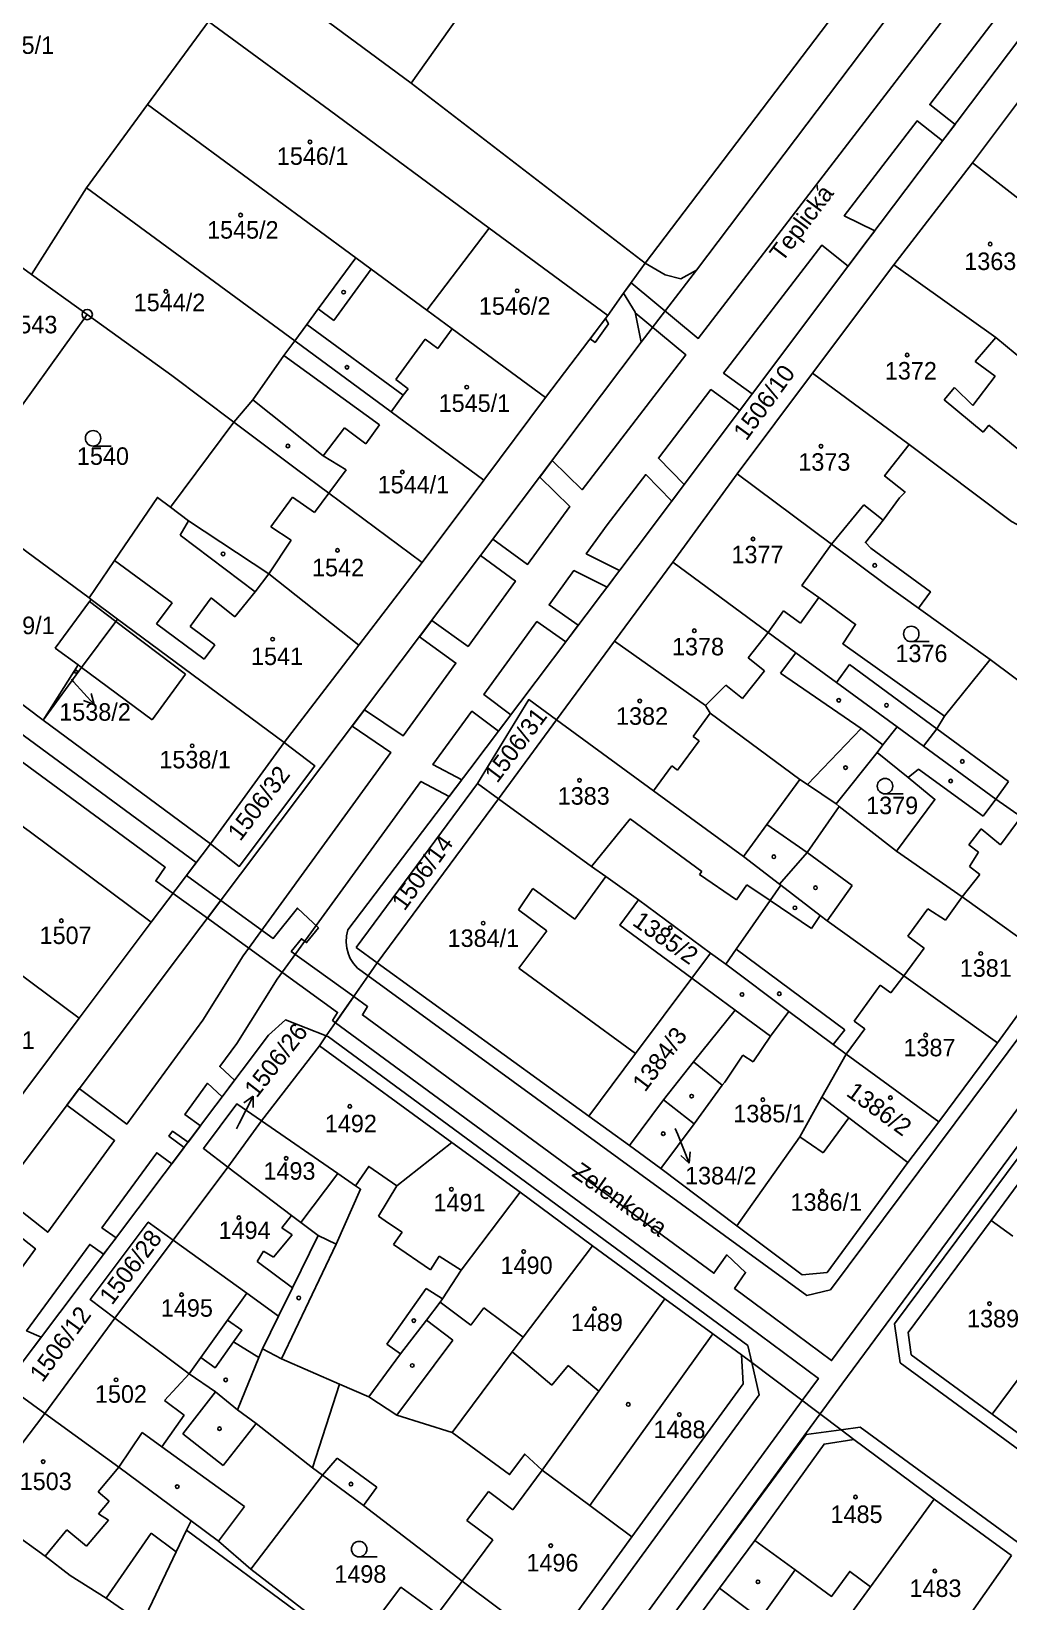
# Model space of a CAD drawing. Extents: x -784124 to -780570, y -980818 to -976926.
# Drawn here: x -782169.1 to -782074.2, y -979151.9 to -978999.4 of the extents above; entities that cross this region are included whole.
import ezdxf
from ezdxf.enums import TextEntityAlignment as Align

# ---------------------------------------------------------------- set-up
doc = ezdxf.new("R2010")
doc.units = 0
doc.header["$LTSCALE"] = 3.138375
doc.header["$MEASUREMENT"] = 0
doc.linetypes.add('0_051C', pattern=[0])
for name, color, linetype in [('1008', 1, 'CONTINUOUS'), ('1029', 1, 'CONTINUOUS'), ('105', 1, 'CONTINUOUS'), ('18', 1, 'CONTINUOUS'), ('21800', 1, 'CONTINUOUS'), ('21900', 1, 'CONTINUOUS'), ('21999', 1, 'CONTINUOUS'), ('23700', 1, 'CONTINUOUS'), ('304', 1, 'CONTINUOUS'), ('402', 1, 'CONTINUOUS'), ('404', 1, 'CONTINUOUS')]:
    doc.layers.add(name, color=color, linetype=linetype)

# ---------------------------------------------------------------- blocks, each defined once
blk = doc.blocks.new('4_02$0')
at = {"layer": '404', "color": 255, "linetype": 'Continuous'}
blk.add_circle((-0.01, 0), 0.175, dxfattribs=at)
blk = doc.blocks.new('1029$1')
at = {"layer": '1029', "color": 6, "linetype": 'Continuous'}
for p, q in [((0, 3), (-0.5, 2)), ((0, 0), (0, 3)), ((0, 3), (0.5, 2))]:
    blk.add_line(p, q, dxfattribs=at)
blk = doc.blocks.new('3_04$3')
at = {"layer": '304', "color": 255, "linetype": 'Continuous'}
blk.add_line((0.01, 0), (1.76, 0), dxfattribs=at)
blk.add_circle((0.01, 0.75), 0.75, dxfattribs=at)
blk = doc.blocks.new('1_05$19')
at = {"layer": '105', "color": 3, "linetype": 'Continuous'}
for radius in [0.5, 0.0303]:
    blk.add_circle((0, 0), radius, dxfattribs=at)

msp = doc.modelspace()

# ---------------------------------------------------------------- linework, layer by layer
at = {"layer": '1029', "color": 255, "linetype": 'Continuous'}
for p, q in [((-782165.25, -979062.31), (-782165.03, -979062.55)), ((-782149.19, -979105.99), (-782148.94, -979105.49)), ((-782106.55, -979105.95), (-782106.31, -979106.55))]:
    msp.add_line(p, q, dxfattribs=at)
at = {"layer": '21800', "color": 255, "linetype": 'Continuous'}
for p, q in [((-782085.24, -979124.93), (-782001.27, -979012.28)), ((-782139.75, -979027.44), (-782136.1, -979022.48)), ((-782109.85, -979029.55), (-782104.48, -979022.55)), ((-782141.25, -979026.33), (-782139.75, -979027.44)), ((-782132.99, -979034.72), (-782142.35, -979027.83)), ((-782133.72, -979033.19), (-782130.85, -979029.28)), ((-782130.85, -979029.28), (-782129.64, -979030.17)), ((-782128.23, -979028.26), (-782129.64, -979030.17)), ((-782075.4, -979029.12), (-782077.4, -979031.43)), ((-782144.59, -979030.85), (-782135.29, -979037.58)), ((-782077.4, -979031.43), (-782075.47, -979032.86)), ((-782132.51, -979034.08), (-782133.72, -979033.19)), ((-782075.47, -979032.86), (-782077.62, -979035.72)), ((-782147.6, -979035.15), (-782140.79, -979040.61)), ((-782132.99, -979034.72), (-782134.17, -979036.34)), ((-782132.99, -979034.72), (-782132.51, -979034.08)), ((-782079.42, -979033.97), (-782080.4, -979035.16)), ((-782080.4, -979035.16), (-782076.62, -979038.29)), ((-782077.62, -979035.72), (-782079.42, -979033.97)), ((-782138.71, -979037.87), (-782140.79, -979040.61)), ((-782136.64, -979039.44), (-782138.71, -979037.87)), ((-782135.29, -979037.58), (-782136.64, -979039.44)), ((-782076.62, -979038.29), (-782076.07, -979037.62)), ((-782076.07, -979037.62), (-782070.16, -979042.51)), ((-782140.79, -979040.61), (-782138.54, -979041.95)), ((-782138.54, -979041.95), (-782140.24, -979044.23)), ((-782032.81, -979042.99), (-782091.46, -979121.65)), ((-782143.74, -979044.61), (-782145.86, -979047.5)), ((-782141.62, -979046.1), (-782143.74, -979044.61)), ((-782140.24, -979044.23), (-782141.62, -979046.1)), ((-782088.22, -979045.38), (-782091.38, -979049.18)), ((-782086.35, -979046.85), (-782088.22, -979045.38)), ((-782153.86, -979046.92), (-782154.68, -979048.32)), ((-782145.86, -979047.5), (-782143.89, -979048.79)), ((-782154.68, -979048.32), (-782147.39, -979053.81)), ((-782143.89, -979048.79), (-782146.06, -979052.08)), ((-782155.46, -979054.89), (-782161.05, -979050.76)), ((-782146.06, -979052.08), (-782147.39, -979053.81)), ((-782163.48, -979054.77), (-782160.94, -979056.69)), ((-782156.97, -979056.94), (-782155.46, -979054.89)), ((-782151.67, -979054.4), (-782153.71, -979057.2)), ((-782149.37, -979056.26), (-782151.67, -979054.4)), ((-782147.39, -979053.81), (-782149.37, -979056.26)), ((-782094.37, -979056.87), (-782092.58, -979054.38)), ((-782160.94, -979056.69), (-782154.15, -979061.83)), ((-782097.51, -979057.78), (-782096.03, -979055.68)), ((-782096.03, -979055.68), (-782094.37, -979056.87)), ((-782152.33, -979060.36), (-782156.97, -979056.94)), ((-782153.71, -979057.2), (-782151.31, -979058.98)), ((-782099.48, -979060.24), (-782097.51, -979057.78)), ((-782151.31, -979058.98), (-782152.33, -979060.36)), ((-782096.31, -979061.73), (-782094.84, -979059.73)), ((-782164.6, -979060.92), (-782164.28, -979061.17)), ((-782164.28, -979061.17), (-782157.41, -979066.27)), ((-782097.89, -979061.51), (-782099.48, -979060.24)), ((-782090.89, -979062.62), (-782089.62, -979060.88)), ((-782089.62, -979060.88), (-782081.12, -979067.12)), ((-782154.15, -979061.83), (-782157.41, -979066.27)), ((-782103.6, -979064.85), (-782101.62, -979062.89)), ((-782101.62, -979062.89), (-782100.03, -979064.17)), ((-782100.03, -979064.17), (-782097.89, -979061.51)), ((-782088.47, -979067.1), (-782096.31, -979061.73)), ((-782104.8, -979067.87), (-782103.15, -979065.62)), ((-782093.71, -979072.54), (-782088.47, -979067.1)), ((-782088.47, -979067.1), (-782086.36, -979068.69)), ((-782081.12, -979067.12), (-782074.16, -979072.26)), ((-782106.34, -979071.14), (-782104.24, -979068.29)), ((-782104.24, -979068.29), (-782104.8, -979067.87)), ((-782108.68, -979073.14), (-782106.9, -979070.72)), ((-782106.9, -979070.72), (-782106.34, -979071.14)), ((-782097.65, -979076.42), (-782094.45, -979072.04)), ((-782082.9, -979071.05), (-782083.91, -979071.87)), ((-782076.63, -979075.62), (-782082.9, -979071.05)), ((-782074.16, -979072.26), (-782075.4, -979073.97)), ((-782075.4, -979073.97), (-782076.63, -979075.62)), ((-782110.92, -979075.89), (-782114.7, -979080.52)), ((-782103.97, -979080.99), (-782110.92, -979075.89)), ((-782099.92, -979079.53), (-782097.65, -979076.42)), ((-782097.65, -979076.42), (-782093.73, -979079.14)), ((-782072.94, -979075.69), (-782074.94, -979078.4)), ((-782076.81, -979076.85), (-782078.01, -979078.41)), ((-782074.94, -979078.4), (-782076.81, -979076.85)), ((-782093.73, -979079.14), (-782089.36, -979082.36)), ((-782078.01, -979078.41), (-782077.07, -979079.11)), ((-782077.07, -979079.11), (-782077.94, -979080.5)), ((-782104.2, -979081.28), (-782103.97, -979080.99)), ((-782077.94, -979080.5), (-782076.95, -979081.29)), ((-782121.78, -979084.72), (-782120.4, -979082.65)), ((-782120.4, -979082.65), (-782116.31, -979085.62)), ((-782116.31, -979085.62), (-782113.3, -979081.48)), ((-782100.59, -979083.73), (-782104.2, -979081.28)), ((-782099.61, -979082.28), (-782100.59, -979083.73)), ((-782097.34, -979083.82), (-782099.61, -979082.28)), ((-782089.36, -979082.36), (-782091.78, -979085.79)), ((-782076.95, -979081.29), (-782078.67, -979083.44)), ((-782093.32, -979086.54), (-782097.34, -979083.82)), ((-782078.67, -979083.44), (-782080.3, -979085.71)), ((-782119.05, -979086.75), (-782121.78, -979084.72)), ((-782092.46, -979085.26), (-782093.32, -979086.54)), ((-782081.99, -979084.62), (-782083.96, -979087.26)), ((-782080.3, -979085.71), (-782081.99, -979084.62)), ((-782121.76, -979090.38), (-782119.05, -979086.75)), ((-782083.96, -979087.26), (-782082.36, -979088.44)), ((-782090.07, -979096.36), (-782100.64, -979088.54)), ((-782082.36, -979088.44), (-782084.33, -979091.13)), ((-782110.41, -979098.68), (-782121.76, -979090.38)), ((-782093.76, -979122.19), (-782136.39, -979091.12)), ((-782084.33, -979091.13), (-782085.6, -979092.78)), ((-782086.64, -979092.03), (-782089.17, -979095.52)), ((-782085.6, -979092.78), (-782086.64, -979092.03)), ((-782097.28, -979097), (-782100.74, -979094.45)), ((-782095.5, -979094.58), (-782097.28, -979097)), ((-782091.21, -979097.8), (-782090.07, -979096.36)), ((-782088.12, -979096.28), (-782089.95, -979098.74)), ((-782089.17, -979095.52), (-782088.12, -979096.28)), ((-782140.47, -979096.97), (-782140.25, -979097.06)), ((-782140.25, -979097.06), (-782099.49, -979127.06)), ((-782097.28, -979097), (-782098.99, -979099.47)), ((-782102, -979101.74), (-782104.77, -979099.5)), ((-782099.98, -979098.83), (-782101.73, -979101.47)), ((-782098.99, -979099.47), (-782099.98, -979098.83)), ((-782102, -979101.74), (-782104.72, -979105.51)), ((-782101.73, -979101.47), (-782102, -979101.74)), ((-782089.67, -979104.92), (-782092.16, -979108.34)), ((-782092.16, -979108.34), (-782094.43, -979106.77)), ((-782139.36, -979110.32), (-782142.95, -979115.1)), ((-782135.39, -979114.48), (-782133.62, -979111.52)), ((-782143.86, -979114.41), (-782144.8, -979115.6)), ((-782134.42, -979115.15), (-782135.39, -979114.48)), ((-782143.78, -979116.31), (-782145.61, -979118.47)), ((-782144.8, -979115.6), (-782143.78, -979116.31)), ((-782133.11, -979116.04), (-782134.42, -979115.15)), ((-782133.93, -979117.23), (-782133.11, -979116.04)), ((-782075.85, -979114.9), (-782073.75, -979116.41)), ((-782146.57, -979117.88), (-782147.19, -979118.87)), ((-782145.61, -979118.47), (-782146.57, -979117.88)), ((-782139.51, -979117.2), (-782144.84, -979128.33)), ((-782130.35, -979119.68), (-782133.93, -979117.23)), ((-782147.19, -979118.87), (-782143.76, -979121.43)), ((-782129.51, -979118.37), (-782130.35, -979119.68)), ((-782127.37, -979119.74), (-782129.51, -979118.37)), ((-782148.21, -979121.96), (-782150.07, -979124.57)), ((-782134.6, -979126.91), (-782130.76, -979121.52)), ((-782130.76, -979121.52), (-782129.18, -979122.52)), ((-782091.46, -979121.65), (-782093.76, -979122.19)), ((-782129.39, -979122.85), (-782126.41, -979125.07)), ((-782126.41, -979125.07), (-782125.15, -979123.38)), ((-782125.15, -979123.38), (-782121.33, -979126.23)), ((-782150.07, -979124.57), (-782152.67, -979128.22)), ((-782128.17, -979126.54), (-782130.72, -979124.6)), ((-782084.7, -979128.72), (-782085.24, -979124.93)), ((-782149.49, -979126.69), (-782147.02, -979128.22)), ((-782133.26, -979127.87), (-782134.6, -979126.91)), ((-782133.62, -979133.8), (-782128.17, -979126.54)), ((-782102.9, -979125.91), (-782114.85, -979142.6)), ((-782152.67, -979128.22), (-782153.8, -979129.8)), ((-782120.88, -979128.92), (-782122.39, -979127.65)), ((-782099.49, -979127.06), (-782099.12, -979128.69)), ((-782153.8, -979129.8), (-782156.2, -979132.4)), ((-782118.56, -979130.89), (-782120.88, -979128.92)), ((-782116.95, -979128.98), (-782118.56, -979130.89)), ((-782113.98, -979131.48), (-782116.95, -979128.98)), ((-782099.12, -979128.69), (-782098.41, -979131.85)), ((-782039.33, -979161.98), (-782084.7, -979128.72)), ((-782151.24, -979131.56), (-782154.43, -979135.64)), ((-782139.19, -979130.8), (-782141.82, -979138.92)), ((-782156.2, -979132.4), (-782154.29, -979133.81)), ((-782098.41, -979131.85), (-782139.31, -979187.92)), ((-782154.29, -979133.81), (-782156.46, -979136.88)), ((-782150.48, -979138.72), (-782147.3, -979134.63)), ((-782158.37, -979135.51), (-782160.65, -979138.86)), ((-782156.46, -979136.88), (-782158.37, -979135.51)), ((-782154.43, -979135.64), (-782150.48, -979138.72)), ((-782135.28, -979191.88), (-782093.83, -979135.7)), ((-782093.83, -979135.7), (-782090.43, -979135.24)), ((-782090.43, -979135.24), (-782088.57, -979134.99)), ((-782088.57, -979134.99), (-782043.42, -979168.04)), ((-782148.43, -979142.68), (-782156.46, -979136.88)), ((-782160.65, -979138.86), (-782162.65, -979141.28)), ((-782139.41, -979137.99), (-782140.85, -979139.66)), ((-782135.57, -979140.82), (-782139.41, -979137.99)), ((-782119.48, -979139.15), (-782122.34, -979143)), ((-782162.65, -979141.28), (-782161.59, -979142.16)), ((-782161.59, -979142.16), (-782162.6, -979143.4)), ((-782136.87, -979142.6), (-782135.57, -979140.82)), ((-782124.69, -979141.22), (-782126.8, -979144.05)), ((-782122.34, -979143), (-782124.69, -979141.22)), ((-782162.6, -979143.4), (-782161.63, -979144.01)), ((-782150.95, -979146.07), (-782148.43, -979142.68)), ((-782165.69, -979144.97), (-782167.79, -979147.52)), ((-782163.77, -979146.56), (-782165.69, -979144.97)), ((-782161.63, -979144.01), (-782163.77, -979146.56)), ((-782161.86, -979151.61), (-782157.48, -979145.27)), ((-782157.48, -979145.27), (-782155.07, -979147.1)), ((-782126.8, -979144.05), (-782124.29, -979145.92)), ((-782124.29, -979145.92), (-782127.28, -979149.93)), ((-782098.3, -979153.6), (-782102.24, -979150.63))]:
    msp.add_line(p, q, dxfattribs=at)
for points in [[(-782150.07, -979124.57), (-782148.68, -979125.56), (-782149.49, -979126.69)], [(-782149.49, -979126.69), (-782151.28, -979129.21), (-782152.67, -979128.22)]]:
    msp.add_lwpolyline(points, dxfattribs=at)
at = {"layer": '21900', "color": 3, "linetype": 'Continuous'}
for p, q in [((-782132.22, -979004.39), (-782184.53, -978965.78)), ((-782087.61, -978993.07), (-782109.47, -979021.88)), ((-782151.91, -978998.39), (-782157.85, -979006.47)), ((-782070.13, -979002.09), (-782077.66, -979012.12)), ((-782132.22, -979004.39), (-782109.47, -979021.88)), ((-782157.85, -979006.47), (-782163.79, -979014.55)), ((-782137.6, -979021.37), (-782157.85, -979006.47)), ((-782077.66, -979012.12), (-782085.3, -979022.06)), ((-782163.79, -979014.55), (-782169.11, -979022.99)), ((-782143.54, -979029.44), (-782163.79, -979014.55)), ((-782169.11, -979022.99), (-782178.82, -979015.91)), ((-782130.71, -979026.44), (-782124.63, -979018.48)), ((-782124.63, -979018.48), (-782113.1, -979026.98)), ((-782163.71, -979026.88), (-782169.11, -979022.99)), ((-782111.57, -979024.8), (-782109.47, -979021.88)), ((-782085.3, -979022.06), (-782093.21, -979032.58)), ((-782113.1, -979026.98), (-782111.57, -979024.8)), ((-782163.71, -979026.88), (-782176.49, -979044.65)), ((-782155.5, -979032.79), (-782163.71, -979026.88)), ((-782128.23, -979028.26), (-782130.71, -979026.44)), ((-782119.17, -979034.94), (-782113.1, -979026.98)), ((-782119.17, -979034.94), (-782128.23, -979028.26)), ((-782149.46, -979037.33), (-782155.5, -979032.79)), ((-782093.21, -979032.58), (-782100.54, -979042.36)), ((-782093.21, -979032.58), (-782083.8, -979039.49)), ((-782125.15, -979042.97), (-782119.17, -979034.94)), ((-782155.6, -979045.6), (-782149.46, -979037.33)), ((-782131.15, -979050.97), (-782125.15, -979042.97)), ((-782100.54, -979042.36), (-782106.8, -979050.94)), ((-782100.54, -979042.36), (-782091.38, -979049.18)), ((-782170.93, -979048.92), (-782163.53, -979054.41)), ((-782137.31, -979059), (-782131.15, -979050.97)), ((-782106.8, -979050.94), (-782112.46, -979058.62)), ((-782163.53, -979054.41), (-782163.32, -979054.56)), ((-782163.32, -979054.56), (-782160.77, -979056.46)), ((-782160.77, -979056.46), (-782144.58, -979068.47)), ((-782082.91, -979055.4), (-782075.95, -979060.39)), ((-782167.99, -979066.3), (-782178.15, -979058.64)), ((-782137.31, -979059), (-782144.58, -979068.47)), ((-782112.46, -979058.62), (-782118.09, -979066.27)), ((-782075.95, -979060.39), (-782080.38, -979065.89)), ((-782151.73, -979078.29), (-782167.99, -979066.3)), ((-782118.09, -979066.27), (-782123.72, -979073.92)), ((-782084.98, -979066.95), (-782082.42, -979068.82)), ((-782151.73, -979078.29), (-782144.58, -979068.47)), ((-782090.91, -979074.42), (-782086.94, -979069.42)), ((-782125.76, -979072.43), (-782137.57, -979088.39)), ((-782123.72, -979073.92), (-782125.76, -979072.43)), ((-782123.72, -979073.92), (-782135.52, -979089.87)), ((-782090.91, -979074.42), (-782090.62, -979074.66)), ((-782090.62, -979074.66), (-782085.04, -979079.01)), ((-782157.48, -979085.92), (-782151.73, -979078.29)), ((-782096.42, -979082.23), (-782096.29, -979082.32)), ((-782110.13, -979083.75), (-782103.11, -979088.92)), ((-782164.48, -979095.24), (-782157.48, -979085.92)), ((-782137.57, -979088.39), (-782135.52, -979089.87)), ((-782136.39, -979091.12), (-782137.43, -979090.39)), ((-782135.52, -979089.87), (-782136.39, -979091.12)), ((-782135.52, -979089.87), (-782114.94, -979104.75)), ((-782103.11, -979088.92), (-782104.93, -979091.36)), ((-782103.11, -979088.92), (-782101.65, -979089.99)), ((-782075.24, -979097.64), (-782069.64, -979089.94)), ((-782136.39, -979091.12), (-782140.47, -979096.97)), ((-782172.51, -979105.9), (-782164.48, -979095.24)), ((-782141.14, -979097.94), (-782146.77, -979105.21)), ((-782140.47, -979096.97), (-782141.14, -979097.94)), ((-782141.14, -979097.94), (-782128.27, -979107.33)), ((-782080.92, -979105.32), (-782075.24, -979097.64)), ((-782092.29, -979102.93), (-782089.95, -979098.74)), ((-782089.95, -979098.74), (-782080.92, -979105.32)), ((-782107.7, -979103.19), (-782111, -979107.63)), ((-782146.77, -979105.21), (-782150.03, -979109.71)), ((-782114.94, -979104.75), (-782111, -979107.63)), ((-782080.92, -979105.32), (-782083.93, -979109.27)), ((-782128.27, -979107.33), (-782121.64, -979112.16)), ((-782111, -979107.63), (-782107.95, -979109.86)), ((-782150.03, -979109.71), (-782155.34, -979116.82)), ((-782107.95, -979109.86), (-782100.57, -979115.41)), ((-782121.64, -979112.16), (-782114.58, -979117.35)), ((-782155.34, -979116.82), (-782161.02, -979124.39)), ((-782114.58, -979117.35), (-782107.57, -979122.51)), ((-782161.02, -979124.39), (-782167.83, -979133.65)), ((-782145.12, -979124.19), (-782146.67, -979127.36)), ((-782167.83, -979133.65), (-782174.63, -979142.59)), ((-782067.16, -979140.03), (-782075.74, -979133.71)), ((-782089.18, -979136.19), (-782081.37, -979141.99)), ((-782140.85, -979139.66), (-782147.79, -979148.79)), ((-782081.37, -979141.99), (-782087.57, -979150.48)), ((-782081.37, -979141.99), (-782073.86, -979147.45)), ((-782154.06, -979144.98), (-782153.62, -979144.08)), ((-782110.76, -979145.65), (-782118.61, -979156.39)), ((-782098.81, -979146), (-782094.91, -979148.83)), ((-782147.79, -979148.79), (-782137.74, -979156.53)), ((-782127.28, -979149.93), (-782118.61, -979156.39)), ((-782087.57, -979150.48), (-782092.89, -979157.75))]:
    msp.add_line(p, q, dxfattribs=at)
for points in [[(-782109.47, -979021.88), (-782107.52, -979023.02), (-782106, -979023.41), (-782104.48, -979022.55), (-782059.58, -978963.14), (-782058.79, -978959.66)], [(-782138.38, -979086.67), (-782126.52, -979071.06), (-782110.36, -979049.61), (-782087.82, -979019.63), (-782050.52, -978970.17)], [(-782135.5, -978975.87), (-782120, -978987.18), (-782132.22, -979004.39)], [(-782151.91, -978998.39), (-782140.16, -979007.03), (-782124.63, -979018.48)], [(-782077.66, -979012.12), (-782068.15, -979019.54), (-782062.6, -979023.54), (-782062.12, -979023.89)], [(-782137.6, -979021.37), (-782141.25, -979026.33), (-782142.35, -979027.83), (-782143.54, -979029.44)], [(-782130.71, -979026.44), (-782136.1, -979022.48), (-782137.6, -979021.37)], [(-782085.3, -979022.06), (-782075.4, -979029.12), (-782073.51, -979030.67), (-782072.1, -979031.82), (-782069.41, -979033.65)], [(-782111.57, -979024.8), (-782110.45, -979026.66), (-782109.85, -979029.55), (-782154.63, -979088.98), (-782230.68, -979190.26)], [(-782143.54, -979029.44), (-782144.59, -979030.85), (-782147.6, -979035.15), (-782149.46, -979037.33)], [(-782125.15, -979042.97), (-782134.17, -979036.34), (-782143.54, -979029.44)], [(-782131.15, -979050.97), (-782140.24, -979044.23), (-782143.36, -979041.91), (-782149.46, -979037.33)], [(-782082.91, -979055.4), (-782081.75, -979053.81), (-782087.53, -979049.57), (-782088.07, -979049.04), (-782086.35, -979046.85), (-782084.76, -979044.69), (-782084.21, -979044.13), (-782086.21, -979042.56), (-782083.8, -979039.49)], [(-782083.8, -979039.49), (-782073.86, -979047), (-782072.9, -979047.5)], [(-782163.53, -979054.41), (-782161.05, -979050.76), (-782156.88, -979044.64), (-782155.6, -979045.6)], [(-782137.31, -979059), (-782146.06, -979052.08), (-782153.86, -979046.92), (-782155.6, -979045.6)], [(-782091.38, -979049.18), (-782094.24, -979053.19), (-782092.58, -979054.38), (-782089.03, -979056.99), (-782090.27, -979058.86), (-782080.38, -979065.89)], [(-782091.38, -979049.18), (-782086.11, -979053.1), (-782082.91, -979055.4)], [(-782106.8, -979050.94), (-782097.51, -979057.78), (-782094.84, -979059.73), (-782090.89, -979062.62), (-782084.98, -979066.95)], [(-782166.81, -979059.28), (-782163.48, -979054.77), (-782163.32, -979054.56)], [(-782160.77, -979056.46), (-782160.94, -979056.69), (-782164.28, -979061.17), (-782167.99, -979066.3)], [(-782167.99, -979066.3), (-782164.6, -979060.92), (-782166.81, -979059.28)], [(-782112.46, -979058.62), (-782103.6, -979064.85), (-782103.15, -979065.62), (-782094.45, -979072.04), (-782093.71, -979072.54), (-782090.91, -979074.42)], [(-782075.95, -979060.39), (-782066.62, -979067.36), (-782057.61, -979073.84)], [(-782080.38, -979065.89), (-782081.12, -979067.12), (-782082.42, -979068.82)], [(-782118.09, -979066.27), (-782108.68, -979073.14), (-782099.92, -979079.53), (-782096.42, -979082.23)], [(-782086.94, -979069.42), (-782086.36, -979068.69), (-782084.98, -979066.95)], [(-782082.42, -979068.82), (-782075.4, -979073.97), (-782072.94, -979075.69), (-782063.94, -979082.31)], [(-782085.04, -979079.01), (-782081.31, -979073.98), (-782083.91, -979071.87), (-782086.94, -979069.42)], [(-782157.48, -979085.92), (-782169.34, -979077.08), (-782177.13, -979071.51)], [(-782123.72, -979073.92), (-782114.7, -979080.52), (-782113.3, -979081.48), (-782110.13, -979083.75)], [(-782090.62, -979074.66), (-782093.73, -979079.14), (-782096.42, -979082.23)], [(-782085.04, -979079.01), (-782078.67, -979083.44), (-782069.64, -979089.94)], [(-782184.09, -979080.58), (-782175.17, -979087.14), (-782173.8, -979088.33), (-782164.48, -979095.24)], [(-782101.65, -979089.99), (-782100.64, -979088.54), (-782097.34, -979083.82), (-782096.29, -979082.32)], [(-782096.29, -979082.32), (-782092.46, -979085.26), (-782091.78, -979085.79), (-782084.33, -979091.13), (-782075.24, -979097.64)], [(-782104.93, -979091.36), (-782111.94, -979086.2), (-782110.13, -979083.75)], [(-782137.43, -979090.39), (-782137.829, -979089.941), (-782138.149, -979089.431), (-782138.325, -979089.033), (-782138.487, -979088.454), (-782138.551, -979087.856), (-782138.515, -979087.256), (-782138.38, -979086.67)], [(-782089.95, -979098.74), (-782091.21, -979097.8), (-782095.5, -979094.58), (-782101.65, -979089.99)], [(-782114.94, -979104.75), (-782110.41, -979098.68), (-782104.93, -979091.36)], [(-782107.7, -979103.19), (-782104.77, -979099.5), (-782100.74, -979094.45), (-782104.93, -979091.36)], [(-782191.15, -979164.88), (-782192.53, -979163.67), (-782192.97, -979160.61), (-782191.79, -979157.6), (-782146.08, -979096.9), (-782144.42, -979095.42), (-782140.47, -979096.97)], [(-782107.95, -979109.86), (-782104.72, -979105.51), (-782107.7, -979103.19)], [(-782100.57, -979115.41), (-782094.43, -979106.77), (-782092.29, -979102.93)], [(-782083.93, -979109.27), (-782089.67, -979104.92), (-782092.29, -979102.93)], [(-782146.77, -979105.21), (-782139.36, -979110.32), (-782137.63, -979111.52)], [(-782075.74, -979133.71), (-782083.61, -979127.94), (-782083.9, -979125.78), (-782075.85, -979114.9), (-782074.14, -979112.57), (-782072.68, -979110.59), (-782069.2, -979105.94)], [(-782128.27, -979107.33), (-782133.62, -979111.52), (-782136.34, -979109.65), (-782137.63, -979111.52)], [(-782150.03, -979109.71), (-782143.86, -979114.41), (-782142.95, -979115.1), (-782141.27, -979116.36)], [(-782083.93, -979109.27), (-782091.79, -979119.94), (-782094.2, -979120.17), (-782100.57, -979115.41)], [(-782137.63, -979111.52), (-782137.14, -979111.86), (-782139.51, -979117.2), (-782141.27, -979116.36)], [(-782121.64, -979112.16), (-782127.37, -979119.74), (-782129.18, -979122.52), (-782129.39, -979122.85), (-782130.72, -979124.6), (-782133.26, -979127.87), (-782136.35, -979132.03)], [(-782075.74, -979133.71), (-782069.67, -979125.51), (-782067.1, -979121.85), (-782060.33, -979112.18)], [(-782155.34, -979116.82), (-782148.21, -979121.96), (-782145.12, -979124.19)], [(-782141.27, -979116.36), (-782143.76, -979121.43), (-782145.12, -979124.19)], [(-782114.58, -979117.35), (-782121.33, -979126.23), (-782122.39, -979127.65), (-782128.22, -979135.51)], [(-782107.57, -979122.51), (-782113.98, -979131.48), (-782119.48, -979139.15)], [(-782107.57, -979122.51), (-782102.9, -979125.91), (-782100.11, -979127.95)], [(-782161.02, -979124.39), (-782153.8, -979129.8), (-782151.24, -979131.56), (-782149.1, -979133.3)], [(-782149.1, -979133.3), (-782147.02, -979128.22), (-782146.67, -979127.36)], [(-782146.67, -979127.36), (-782144.84, -979128.33), (-782139.19, -979130.8), (-782136.35, -979132.03)], [(-782100.11, -979127.95), (-782099.95, -979130.78), (-782110.76, -979145.65)], [(-782100.11, -979127.95), (-782099.12, -979128.69), (-782090.43, -979135.24), (-782089.18, -979136.19)], [(-782136.35, -979132.03), (-782133.62, -979133.8), (-782128.22, -979135.51)], [(-782167.83, -979133.65), (-782160.65, -979138.86), (-782153.62, -979144.08)], [(-782149.1, -979133.3), (-782147.3, -979134.63), (-782141.82, -979138.92), (-782140.85, -979139.66)], [(-782128.22, -979135.51), (-782122.65, -979139.59), (-782121.18, -979137.6), (-782119.48, -979139.15)], [(-782089.18, -979136.19), (-782092.09, -979136.63), (-782098.81, -979146)], [(-782119.48, -979139.15), (-782114.85, -979142.6), (-782110.76, -979145.65)], [(-782140.85, -979139.66), (-782136.87, -979142.6), (-782127.28, -979149.93)], [(-782174.63, -979142.59), (-782167.79, -979147.52), (-782165.37, -979149.4), (-782161.86, -979151.61), (-782158.38, -979154.02)], [(-782159.99, -979157.98), (-782150.84, -979164.7), (-782142.76, -979153.36), (-782154.06, -979144.98)], [(-782154.06, -979144.98), (-782155.07, -979147.1), (-782158.38, -979154.02)], [(-782153.62, -979144.08), (-782150.95, -979146.07), (-782147.79, -979148.79)], [(-782098.81, -979146), (-782102.24, -979150.63), (-782109.99, -979161.07)], [(-782073.86, -979147.45), (-782080.35, -979156.67), (-782082.14, -979159.44), (-782084.85, -979162.94)], [(-782094.03, -979159.32), (-782095.75, -979158.06), (-782099.6, -979154.9), (-782098.3, -979153.6), (-782094.91, -979148.83)], [(-782094.91, -979148.83), (-782091.36, -979151.42), (-782089.59, -979149), (-782087.57, -979150.48)], [(-782127.28, -979149.93), (-782129.65, -979153.15), (-782130.74, -979152.35), (-782133.21, -979150.53), (-782136.45, -979154.85), (-782137.74, -979156.53)]]:
    msp.add_lwpolyline(points, dxfattribs=at)
at = {"layer": '21999', "color": 3, "linetype": 'Continuous'}
for points in [[(-782118.09, -979066.27), (-782120.79, -979064.29), (-782125.76, -979072.43)], [(-782151.73, -979078.29), (-782148.93, -979080.5), (-782141.59, -979070.71), (-782144.58, -979068.47)], [(-782146.77, -979105.21), (-782149.16, -979103.56), (-782152.41, -979107.9), (-782150.03, -979109.71)], [(-782155.34, -979116.82), (-782157.78, -979115.06), (-782163.42, -979122.59), (-782161.02, -979124.39)], [(-782167.83, -979133.65), (-782170.23, -979131.9), (-782177.04, -979140.85), (-782174.63, -979142.59)]]:
    msp.add_lwpolyline(points, dxfattribs=at)
at = {"layer": '23700', "color": 255, "linetype": '0_051C'}
for points in [[(-782078.72, -978995.87), (-782104.31, -979029.2), (-782110.83, -979023.78), (-782111.57, -979024.8), (-782110.45, -979026.66), (-782110.44, -979026.7), (-782105.53, -979030.79), (-782115.6, -979043.9), (-782118.52, -979041.06), (-782119.73, -979042.67), (-782116.81, -979045.52), (-782120.91, -979051.15), (-782124.28, -979048.7), (-782125.48, -979050.3), (-782122.08, -979052.77), (-782126.69, -979059.12), (-782130.22, -979056.59), (-782131.42, -979058.18), (-782127.87, -979060.74), (-782133.01, -979067.82), (-782136.76, -979065.27), (-782137.97, -979066.87), (-782134.19, -979069.44), (-782148.55, -979089.2), (-782152.48, -979095.43), (-782159.87, -979105.53), (-782164.48, -979102.09), (-782165.68, -979103.69), (-782161.05, -979107.14), (-782167.55, -979116.04), (-782172.21, -979112.39)], [(-782169.41, -979127.88), (-782168.17, -979126.23), (-782169.6, -979125.61), (-782163.46, -979117.22), (-782162.11, -979118.18), (-782160.9, -979116.58), (-782162.28, -979115.6), (-782156.95, -979108.32), (-782155.5, -979109.41), (-782154.3, -979107.82), (-782155.77, -979106.7), (-782155.41, -979106.21), (-782153.9, -979107.29), (-782152.7, -979105.69), (-782154.23, -979104.59), (-782152.01, -979101.56), (-782150.59, -979102.89), (-782149.38, -979101.28), (-782150.82, -979099.94), (-782149.18, -979097.69), (-782145.23, -979091.44), (-782131.28, -979072.24), (-782128.54, -979073.72), (-782127.31, -979072.1), (-782130.1, -979070.61), (-782126.32, -979065.42), (-782123.74, -979067.37), (-782122.54, -979065.77), (-782125.15, -979063.8), (-782120, -979056.71), (-782117.18, -979058.67), (-782115.98, -979057.07), (-782118.82, -979055.09), (-782116.4, -979051.75), (-782113.18, -979053.36), (-782111.96, -979051.73), (-782115.21, -979050.11), (-782113.17, -979047.31), (-782109.42, -979042.42), (-782106.89, -979045), (-782105.68, -979043.38), (-782108.19, -979040.82), (-782103.08, -979034.16), (-782100.27, -979036.19), (-782099.06, -979034.59), (-782101.86, -979032.57), (-782092.31, -979020.14), (-782089.74, -979022.18), (-782087.82, -979019.63), (-782087.15, -979018.74), (-782090.12, -979017.28), (-782083.04, -979008.06), (-782080.57, -979010.01), (-782079.36, -979008.42), (-782081.82, -979006.47), (-782075.54, -978998.29)], [(-782111.37, -979159.51), (-782092.47, -979133.7), (-782090.35, -979130.8), (-782067.06, -979099.28), (-782065.34, -979100.67), (-782063.86, -979101.85), (-782062.61, -979100.08), (-782064.08, -979098.89), (-782067.46, -979096.18), (-782091.35, -979128.51), (-782097.03, -979124.29), (-782100.79, -979121.5), (-782099.72, -979119.94), (-782101.54, -979118.24), (-782102.79, -979120.02), (-782136.96, -979094.92), (-782136.45, -979094.12), (-782137.8, -979093.14), (-782139.57, -979095.68), (-782103.18, -979122.41), (-782098.31, -979126.03), (-782092.63, -979130.25), (-782094.2, -979132.4), (-782113.11, -979158.23)], [(-782173.41, -979113.99), (-782168.74, -979117.65), (-782176.95, -979128.88)]]:
    msp.add_lwpolyline(points, dxfattribs=at)
for points in [[(-782114.82, -979029.24), (-782114.35, -979029.58), (-782113.05, -979027.77), (-782113.32, -979027.27), (-782114.82, -979029.24)], [(-782211.24, -979040.05), (-782156.13, -979080.58), (-782157.05, -979081.91), (-782155.37, -979083.12), (-782152.03, -979085.53), (-782150.73, -979083.8), (-782154.07, -979081.39), (-782153.11, -979080.12), (-782211.57, -979037.13), (-782212.71, -979037.65), (-782213.67, -979039.59), (-782211.7, -979040.57), (-782211.24, -979040.05)], [(-782150.73, -979083.8), (-782152.03, -979085.53), (-782139.37, -979094.68), (-782139.86, -979095.46), (-782139.57, -979095.68), (-782137.8, -979093.14), (-782143.88, -979088.76), (-782142.89, -979087.53), (-782142.39, -979087.89), (-782141.24, -979086.47), (-782143.27, -979084.55), (-782145.63, -979087.49), (-782150.73, -979083.8)]]:
    msp.add_lwpolyline(points, close=True, dxfattribs=at)

# ---------------------------------------------------------------- block references
at = {"layer": '1029', "color": 0, "linetype": 'ByBlock'}
for p, rotation in [((-782165.03, -979062.55), 222), ((-782148.94, -979105.49), 333), ((-782106.31, -979106.55), 202)]:
    msp.add_blockref('1029$1', p, dxfattribs=dict(at, rotation=rotation))
at = {"layer": '105', "color": 0, "linetype": 'ByBlock'}
msp.add_blockref('1_05$19', (-782163.71, -979026.88), dxfattribs=at)
at = {"layer": '304', "color": 0, "linetype": 'ByBlock'}
for p in [(-782163.15, -979039.65), (-782083.62, -979058.66), (-782086.17, -979073.45), (-782137.29, -979147.58)]:
    msp.add_blockref('3_04$3', p, dxfattribs=at)
at = {"layer": '402', "color": 0, "linetype": 'ByBlock'}
for p in [(-782138.78, -979024.7), (-782138.45, -979032), (-782144.19, -979039.65), (-782150.49, -979050.13), (-782087.15, -979051.25), (-782090.65, -979064.36), (-782086.01, -979064.84), (-782078.64, -979070.3), (-782089.99, -979070.9), (-782079.77, -979072.2), (-782096.96, -979079.56), (-782092.91, -979082.57), (-782094.91, -979084.52), (-782100.05, -979092.94), (-782096.43, -979092.87), (-782104.95, -979102.82), (-782143.14, -979122.42), (-782131.95, -979124.63), (-782132.11, -979128.99), (-782150.24, -979130.39), (-782111.11, -979132.77), (-782150.84, -979135.13), (-782154.95, -979140.76), (-782138.06, -979140.51), (-782098.5, -979150.01)]:
    msp.add_blockref('4_02$0', p, dxfattribs=at)
at = {"layer": '404', "color": 0, "linetype": 'ByBlock'}
for p in [(-782142.05, -979010.1), (-782148.79, -979017.21), (-782075.93, -979020.03), (-782156.05, -979024.63), (-782121.91, -979024.57), (-782084, -979030.81), (-782126.81, -979033.93), (-782092.38, -979039.67), (-782133.07, -979042.17), (-782098.98, -979048.69), (-782139.37, -979049.79), (-782145.68, -979058.42), (-782104.69, -979057.6), (-782109.99, -979064.42), (-782153.5, -979068.78), (-782115.85, -979072.13), (-782166.21, -979085.78), (-782125.21, -979086.01), (-782107.02, -979086.46), (-782076.85, -979088.96), (-782082.21, -979096.89), (-782138.17, -979103.81), (-782098.03, -979103.17), (-782085.63, -979102.97), (-782107.71, -979106.47), (-782144.36, -979108.86), (-782128.3, -979111.86), (-782092.26, -979112.03), (-782148.96, -979114.63), (-782121.28, -979117.92), (-782154.53, -979122.11), (-782114.39, -979123.47), (-782076, -979122.98), (-782160.89, -979130.38), (-782106.14, -979133.76), (-782167.98, -979138.33), (-782089.02, -979141.77), (-782118.64, -979146.49), (-782081.31, -979148.96)]:
    msp.add_blockref('4_02$0', p, dxfattribs=at)
at = {"layer": '404', "color": 0, "linetype": 'ByBlock', "xscale": 0.83, "yscale": 0.83, "zscale": 0.83}
msp.add_blockref('4_02$0', (-782164.79, -979061.59), dxfattribs=at)

# ---------------------------------------------------------------- texts
at = {"layer": '1008', "color": 255, "linetype": 'Continuous'}
for s, rotation, p in [('Teplická', 53, (-782095.75, -979022.17)), ('Zelenkova', 325, (-782117, -979110.94))]:
    msp.add_text(s, height=1.7, rotation=rotation, dxfattribs=at).set_placement(p, align=Align.BOTTOM_LEFT)
at = {"layer": '18', "color": 255, "linetype": 'Continuous'}
for s, p in [('1555/1', (-782173.88, -979002.06)), ('1545/2', (-782152.06, -979020.01)), ('1363', (-782078.46, -979023.06)), ('1544/2', (-782159.19, -979027.06)), ('1372', (-782086.18, -979033.7)), ('1545/1', (-782129.55, -979036.84)), ('1540', (-782164.71, -979041.99)), ('1373', (-782094.59, -979042.56)), ('1544/1', (-782135.48, -979044.76)), ('1542', (-782141.86, -979052.82)), ('1377', (-782101.09, -979051.55)), ('1378', (-782106.87, -979060.5)), ('1541', (-782147.79, -979061.44)), ('1376', (-782085.15, -979061.16)), ('1382', (-782112.31, -979067.25)), ('1383', (-782117.98, -979075.01)), ('1379', (-782088, -979075.93)), ('1507', (-782168.34, -979088.55)), ('1384/1', (-782128.68, -979088.83)), ('1381', (-782078.9, -979091.73)), ('1510/1', (-782175.77, -979098.74)), ('1387', (-782084.37, -979099.46)), ('1385/1', (-782100.91, -979105.87)), ('1492', (-782140.61, -979106.84)), ('1493', (-782146.58, -979111.45)), ('1491', (-782130.05, -979114.52)), ('1386/1', (-782095.35, -979114.47)), ('1494', (-782150.94, -979117.21)), ('1490', (-782123.53, -979120.61)), ('1495', (-782156.55, -979124.76)), ('1489', (-782116.71, -979126.16)), ('1389', (-782078.19, -979125.79)), ('1502', (-782162.96, -979133.12)), ('1488', (-782108.67, -979136.56)), ('1503', (-782170.27, -979141.6)), ('1485', (-782091.46, -979144.8)), ('1498', (-782139.69, -979150.61)), ('1496', (-782121.02, -979149.51)), ('1483', (-782083.79, -979151.99))]:
    msp.add_text(s, height=1.7, dxfattribs=at).set_placement(p, align=Align.BOTTOM_LEFT)
for s, p in [('1546/1', (-782141.8, -979012.84)), ('1546/2', (-782122.16, -979027.4)), ('1543', (-782169.14, -979029.21)), ('1539/1', (-782170.35, -979058.44)), ('1538/2', (-782162.95, -979066.85)), ('1538/1', (-782153.22, -979071.48))]:
    msp.add_text(s, height=1.7, dxfattribs=at).set_placement(p, align=Align.BOTTOM_CENTER)
for s, rotation, p in [('1506/10', 54, (-782099.23, -979039.52)), ('1506/31', 53, (-782123.45, -979072.79)), ('1506/32', 53, (-782148.43, -979078.44)), ('1506/14', 54, (-782132.46, -979085.2)), ('1385/2', 325, (-782111.11, -979086.55)), ('1506/26', 52, (-782146.83, -979103.38)), ('1386/2', 324, (-782090.33, -979103.12)), ('1506/28', 53, (-782160.89, -979123.51)), ('1506/12', 54, (-782167.65, -979131.01))]:
    msp.add_text(s, height=1.7, rotation=rotation, dxfattribs=at).set_placement(p, align=Align.BOTTOM_LEFT)
msp.add_text('1384/3', height=1.7, rotation=53, dxfattribs=at).set_placement((-782106.99, -979100.03), align=Align.BOTTOM_CENTER)
msp.add_text('1384/2', height=1.7, dxfattribs=at).set_placement((-782105.6, -979109.69), align=Align.TOP_LEFT)

doc.saveas('drawing.dxf')
